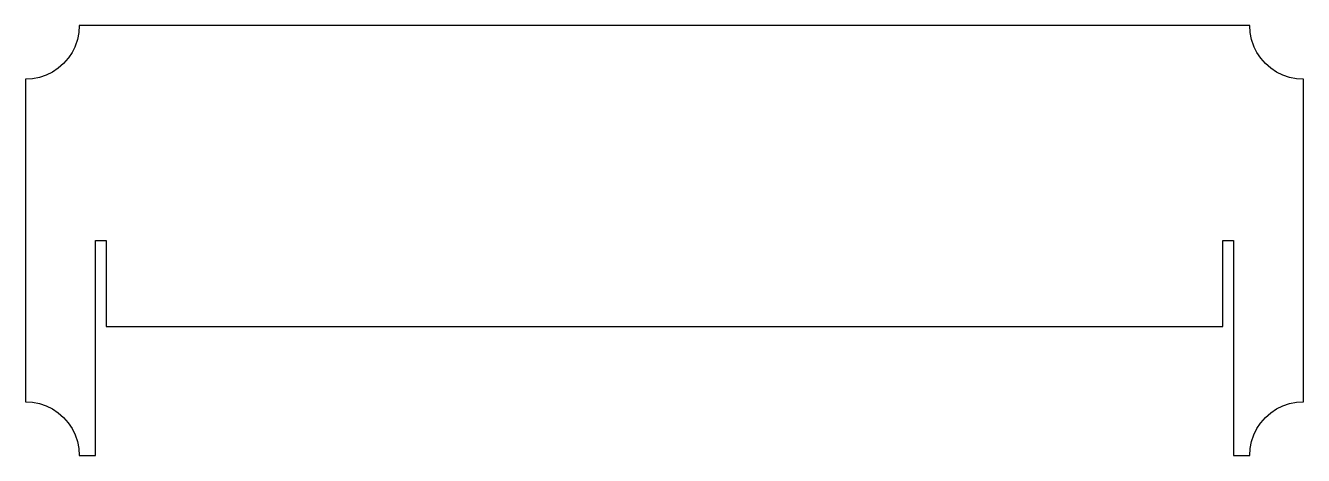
# Model space of a CAD drawing. Header units: millimetres. Extents: x 40358 to 40736, y 24621 to 24748.
import ezdxf

# ---------------------------------------------------------------- set-up
doc = ezdxf.new("R2010")
doc.units = ezdxf.units.MM
doc.layers.add('Layer4', color=41, linetype='Continuous')

msp = doc.modelspace()

# ---------------------------------------------------------------- linework, layer by layer
at = {"layer": 'Layer4'}
msp.add_lwpolyline([(40735.87, 24725.87), (40735.87, 24732.46), (40733.8, 24732.6), (40731.77, 24733), (40729.8, 24733.67), (40727.94, 24734.59), (40726.21, 24735.74), (40724.65, 24737.11), (40723.28, 24738.67), (40722.13, 24740.4), (40721.34, 24741.99), (40721.21, 24742.26), (40720.54, 24744.23), (40720.13, 24746.26), (40720, 24748.34), (40373.92, 24748.34), (40373.79, 24746.26), (40373.38, 24744.23), (40372.72, 24742.26), (40372.58, 24741.99), (40371.8, 24740.4), (40370.75, 24738.83), (40370.64, 24738.67), (40369.27, 24737.11), (40367.71, 24735.74), (40365.99, 24734.59), (40364.12, 24733.67), (40362.16, 24733), (40360.12, 24732.6), (40358.05, 24732.46), (40358.05, 24725.87), (40358.05, 24637.21), (40360.12, 24637.08), (40362.16, 24636.67), (40364.12, 24636), (40365.99, 24635.09), (40367.71, 24633.93), (40369.27, 24632.56), (40370.64, 24631), (40371.8, 24629.27), (40372.72, 24627.41), (40373.38, 24625.45), (40373.79, 24623.41), (40373.92, 24621.34), (40378.69, 24621.34), (40378.69, 24684.84), (40381.86, 24684.84), (40381.86, 24659.44), (40712.06, 24659.44), (40712.06, 24684.84), (40715.24, 24684.84), (40715.24, 24621.34), (40720, 24621.34), (40720.13, 24623.41), (40720.54, 24625.45), (40721.21, 24627.41), (40722.13, 24629.27), (40723.17, 24630.84), (40723.28, 24631), (40724.65, 24632.56), (40726.21, 24633.93), (40727.94, 24635.09), (40729.8, 24636), (40731.77, 24636.67), (40733.8, 24637.08), (40735.87, 24637.21)], close=True, dxfattribs=at)

doc.saveas('drawing.dxf')
